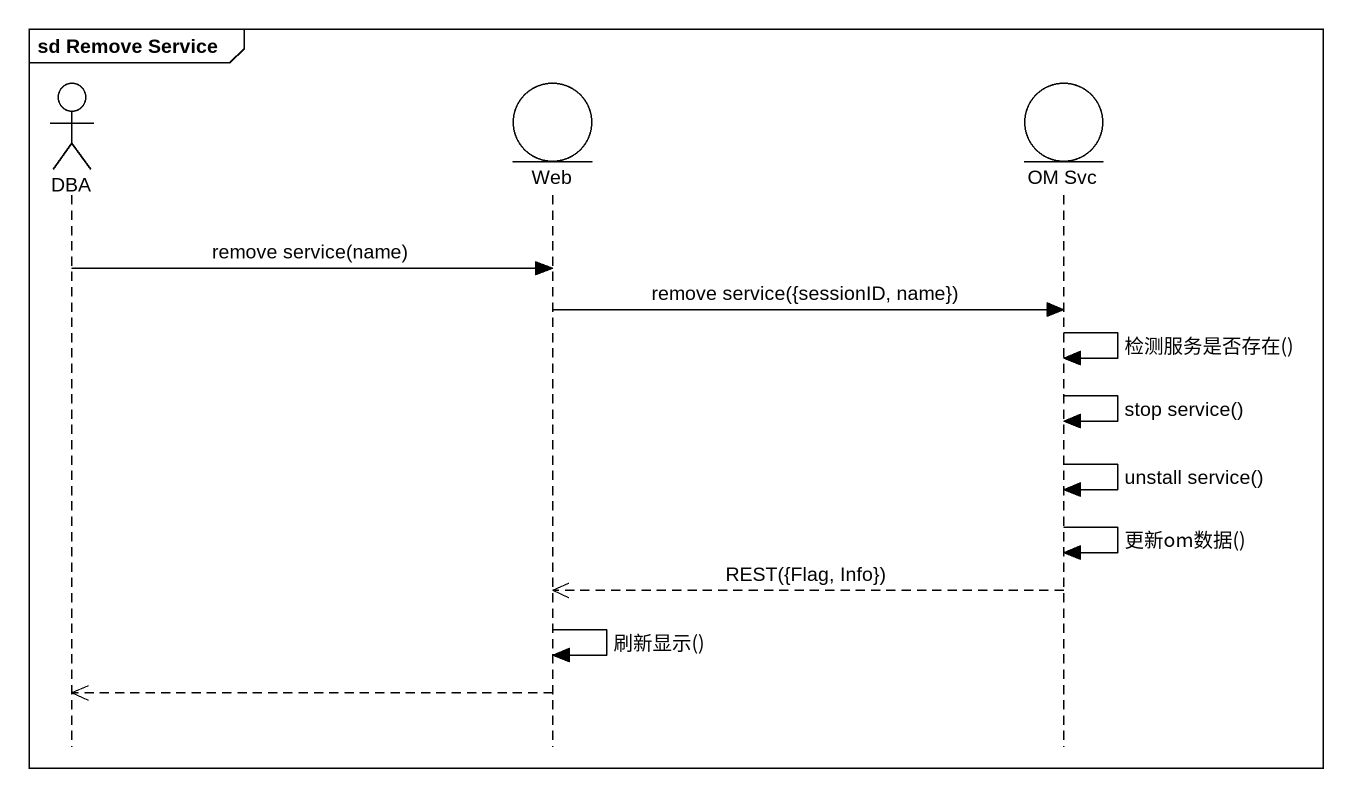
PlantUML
@startuml
mainframe sd Remove Service
hide footbox
actor DBA
entity Web
entity "OM Svc" as OM_Svc

DBA -> Web : remove service(name)
Web -> OM_Svc : remove service({sessionID, name})
OM_Svc -> OM_Svc : 检测服务是否存在()
OM_Svc -> OM_Svc : stop service()
OM_Svc -> OM_Svc : unstall service()
OM_Svc -> OM_Svc : 更新om数据()
OM_Svc -->> Web : REST({Flag, Info})
Web -> Web : 刷新显示()
Web -->> DBA
@enduml
